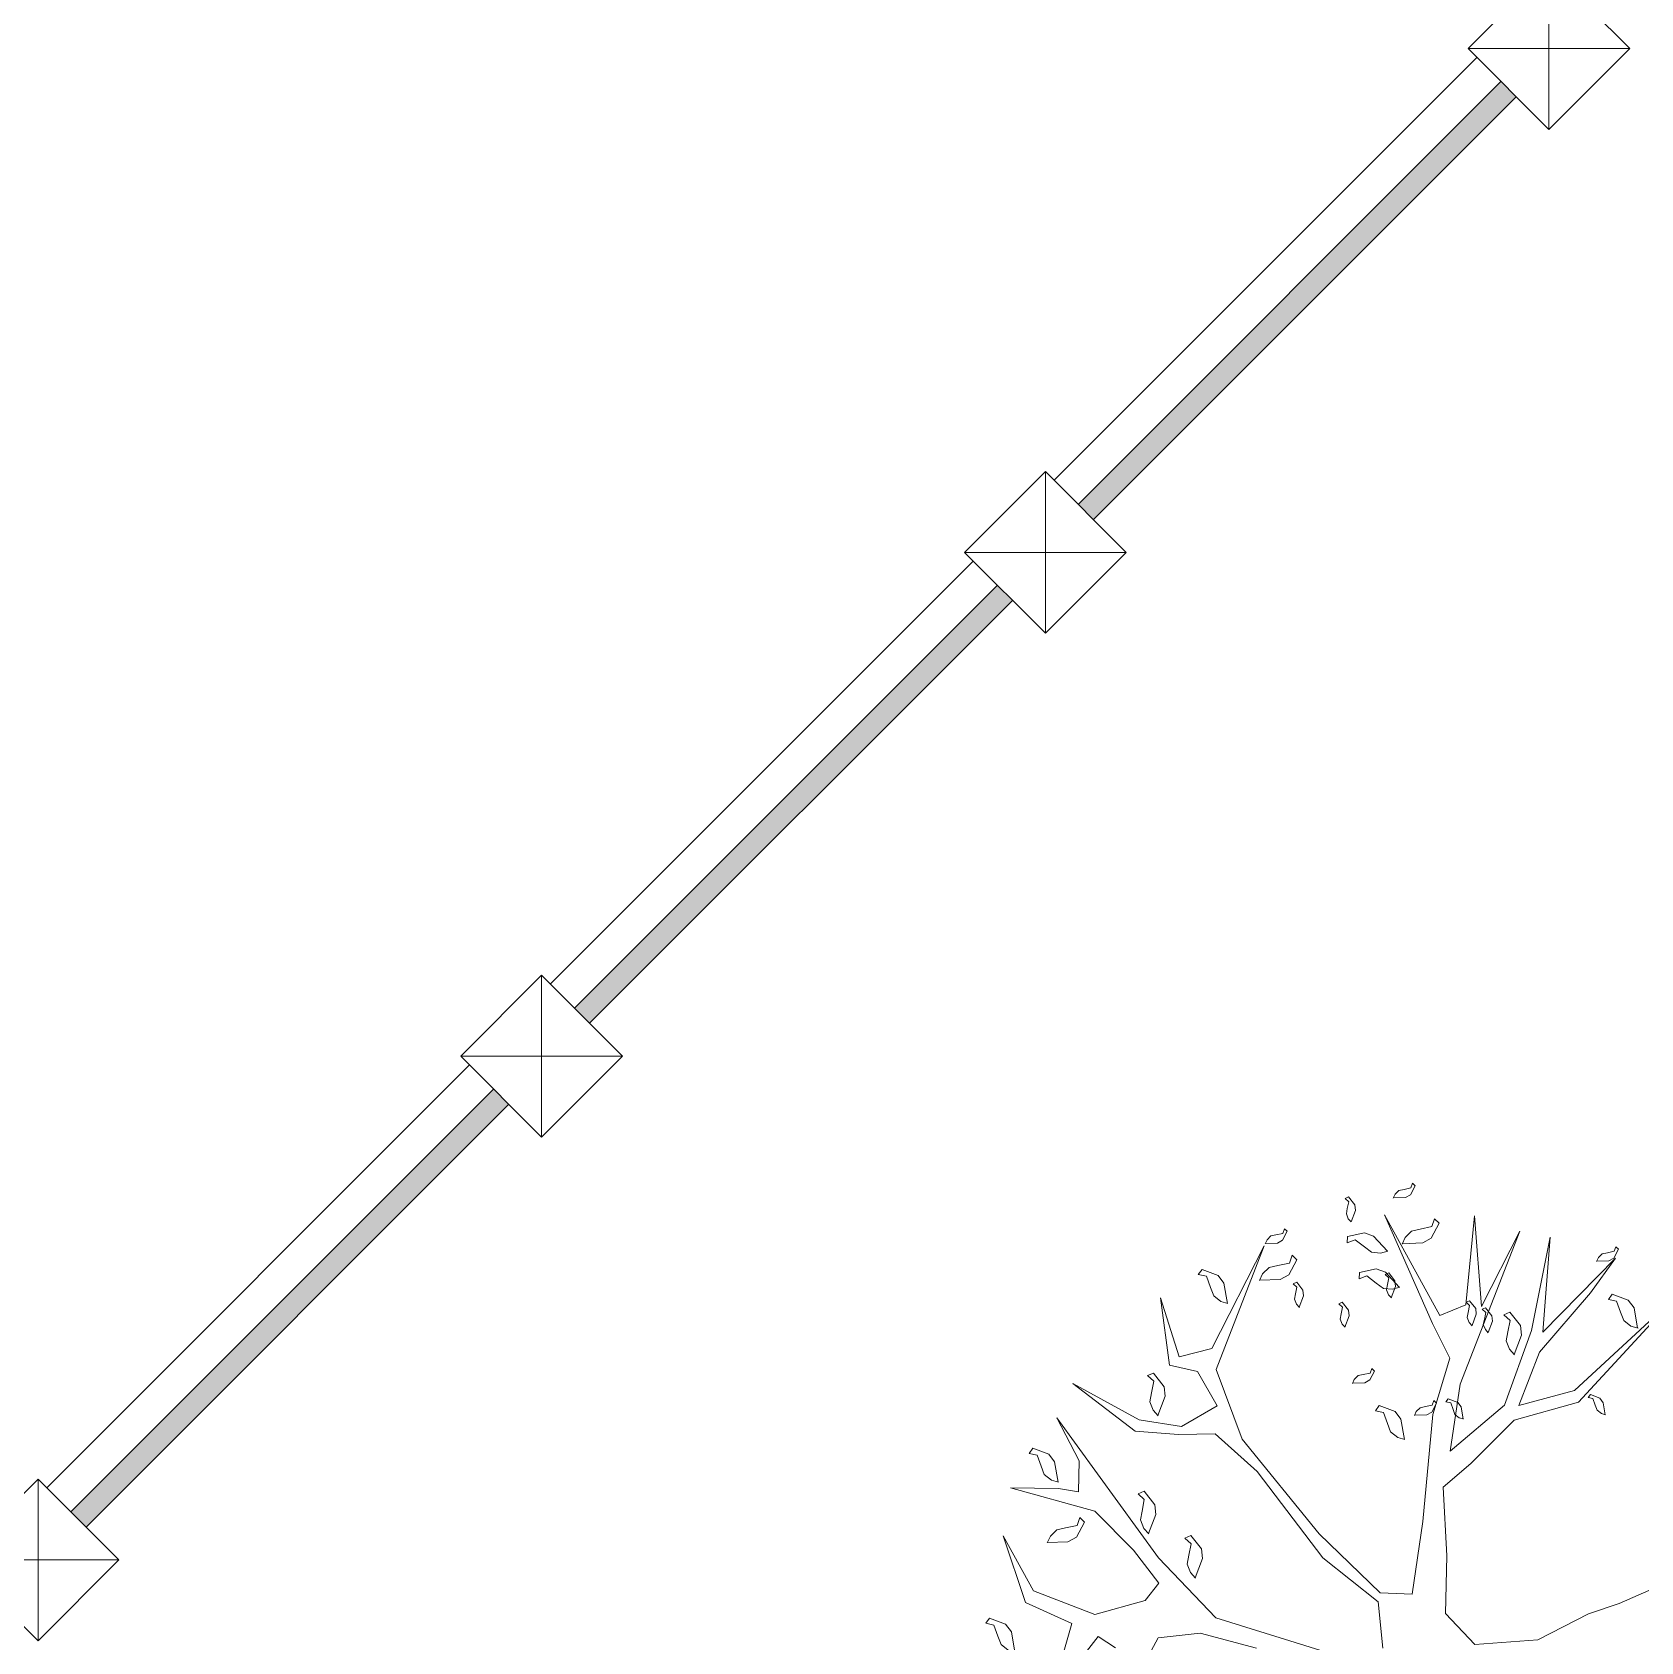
# Model space of a CAD drawing. Header units: millimetres. Extents: x 235 to 418, y 139 to 274.
# Drawn here: x 319.06 to 330.35, y 158.82 to 170.11 of the extents above; entities that cross this region are included whole.
import ezdxf

# ---------------------------------------------------------------- set-up
doc = ezdxf.new("R2010")
doc.units = ezdxf.units.MM
doc.header["$LTSCALE"] = 0.01
for name, color, linetype, lineweight in [('muebles', 191, 'Continuous', 9), ('muebles p.a.', 191, 'Continuous', 0), ('muros bajos', 42, 'Continuous', 18), ('puertas', 2, 'Continuous', 9), ('punto delgado', 4, 'Continuous', 0)]:
    doc.layers.add(name, color=color, linetype=linetype, lineweight=lineweight)

# ---------------------------------------------------------------- blocks, each defined once
blk = doc.blocks.new('A$C795151E7')
at = {"layer": 'puertas'}
for points in [[(2.873, 1.506), (2.958, 1.784), (3.041, 1.995), (3.133, 2.385), (3.396, 2.742), (3.694, 2.759), (3.996, 2.489), (4.379, 2.196), (4.38, 1.94), (4.415, 1.512), (4.217, 1.086), (4.338, 0.092), (4.299, 1.053), (4.472, 1.42), (4.663, 1.068), (4.747, 0.524), (4.819, 0.234), (4.755, 0.958), (5.229, 0.488), (4.815, 1.01), (4.539, 1.495), (4.539, 1.995), (4.853, 1.637), (5.399, 0.622), (5.171, 1.169), (5.687, 0.794), (5.25, 1.246), (5.313, 1.432), (6.101, 1.271), (5.303, 1.509), (5.039, 1.573), (4.815, 1.921), (4.288, 2.461), (3.948, 2.849), (4.103, 3.014), (4.695, 3.071), (5.552, 3.052), (6.042, 2.873), (6.484, 2.055), (6.174, 2.802), (6.278, 3.015), (6.678, 2.847), (6.278, 3.104), (6.116, 2.983), (5.843, 3.035), (5.894, 3.319), (6.123, 3.516), (6.619, 3.705), (6.08, 3.588), (5.865, 3.371), (5.703, 3.172), (5.31, 3.119), (4.55, 3.162), (4.063, 3.064), (3.794, 3.25)], [(4.07, 3.598), (4.715, 4.006), (5.298, 4.039), (6.509, 3.946), (6.177, 4.023), (6.014, 4.168), (6.123, 4.26), (6.345, 4.512), (5.836, 4.167), (5.452, 4.137), (5.161, 4.154), (5.13, 4.305), (5.285, 4.637), (5.689, 4.857), (6.122, 4.771), (5.665, 4.954), (5.341, 4.8), (5.201, 5.014)], [(5.09, 5.022), (5.152, 4.719), (5.013, 4.678)], [(4.77, 4.668), (4.872, 4.404), (4.705, 4.16), (4.37, 3.926)], [(5.445, 5.233), (5.488, 5.262), (5.551, 5.275), (5.61, 5.253), (5.687, 5.225), (5.734, 5.26), (5.744, 5.216), (5.639, 5.159), (5.571, 5.163), (5.447, 5.236)], [(5.883, 4.566), (5.905, 4.519), (5.91, 4.455), (5.88, 4.4), (5.841, 4.327), (5.87, 4.276), (5.825, 4.272), (5.782, 4.384), (5.796, 4.45), (5.885, 4.564)], [(6.156, 4.229), (6.199, 4.258), (6.262, 4.271), (6.321, 4.249), (6.399, 4.221), (6.445, 4.256), (6.455, 4.212), (6.35, 4.154), (6.283, 4.158), (6.158, 4.231)], [(5.47, 3.983), (5.522, 3.985), (5.583, 3.963), (5.622, 3.914), (5.674, 3.85), (5.732, 3.857), (5.718, 3.813), (5.598, 3.818), (5.542, 3.856), (5.473, 3.983)], [(5.022, 3.934), (5.074, 3.936), (5.134, 3.914), (5.174, 3.866), (5.225, 3.801), (5.283, 3.808), (5.27, 3.765), (5.15, 3.769), (5.094, 3.808), (5.025, 3.934)], [(6.059, 3.395), (6.111, 3.397), (6.172, 3.376), (6.211, 3.327), (6.263, 3.262), (6.321, 3.269), (6.307, 3.226), (6.187, 3.231), (6.131, 3.269), (6.062, 3.396)], [(6.341, 2.511), (6.384, 2.539), (6.447, 2.552), (6.506, 2.531), (6.584, 2.502), (6.63, 2.538), (6.64, 2.494), (6.535, 2.436), (6.468, 2.44), (6.343, 2.513)], [(4.808, 2.184), (4.852, 2.213), (4.915, 2.226), (4.974, 2.204), (5.051, 2.176), (5.097, 2.211), (5.108, 2.167), (5.003, 2.109), (4.935, 2.113), (4.811, 2.186)], [(5.347, 2.209), (5.36, 2.181), (5.363, 2.143), (5.345, 2.111), (5.322, 2.068), (5.339, 2.038), (5.313, 2.035), (5.287, 2.101), (5.295, 2.14), (5.348, 2.207)], [(5.995, 2.147), (6.025, 2.148), (6.061, 2.135), (6.085, 2.107), (6.115, 2.069), (6.149, 2.072), (6.141, 2.047), (6.07, 2.05), (6.037, 2.072), (5.997, 2.147)], [(6.319, 2.238), (6.341, 2.191), (6.345, 2.127), (6.316, 2.071), (6.277, 1.998), (6.306, 1.948), (6.261, 1.943), (6.218, 2.055), (6.231, 2.122), (6.321, 2.235)], [(6.491, 2.04), (6.504, 2.012), (6.507, 1.975), (6.489, 1.942), (6.466, 1.899), (6.483, 1.869), (6.457, 1.866), (6.431, 1.932), (6.439, 1.972), (6.492, 2.039)], [(4.893, 2.024), (4.906, 1.996), (4.909, 1.958), (4.891, 1.925), (4.868, 1.882), (4.885, 1.852), (4.859, 1.85), (4.833, 1.916), (4.841, 1.955), (4.894, 2.022)], [(5.681, 1.993), (5.711, 1.995), (5.747, 1.982), (5.771, 1.953), (5.801, 1.915), (5.835, 1.919), (5.827, 1.894), (5.756, 1.896), (5.723, 1.919), (5.683, 1.994)], [(4.652, 1.777), (4.678, 1.794), (4.715, 1.802), (4.75, 1.789), (4.796, 1.772), (4.823, 1.793), (4.829, 1.767), (4.767, 1.733), (4.727, 1.735), (4.653, 1.779)], [(5.647, 1.518), (5.668, 1.566), (5.714, 1.611), (5.775, 1.625), (5.856, 1.642), (5.876, 1.697), (5.908, 1.666), (5.851, 1.561), (5.792, 1.527), (5.648, 1.522)], [(5.627, 1.612), (5.657, 1.614), (5.693, 1.601), (5.716, 1.572), (5.747, 1.534), (5.781, 1.538), (5.773, 1.512), (5.702, 1.515), (5.669, 1.538), (5.629, 1.613)], [(5.893, 1.418), (5.915, 1.466), (5.961, 1.511), (6.022, 1.524), (6.102, 1.542), (6.122, 1.597), (6.155, 1.566), (6.098, 1.46), (6.038, 1.427), (5.894, 1.421)], [(6.215, 1.481), (6.246, 1.482), (6.281, 1.469), (6.305, 1.441), (6.335, 1.403), (6.369, 1.406), (6.361, 1.381), (6.291, 1.384), (6.257, 1.406), (6.217, 1.481)], [(4.999, 1.253), (5.03, 1.254), (5.066, 1.242), (5.089, 1.213), (5.119, 1.175), (5.154, 1.179), (5.146, 1.153), (5.075, 1.156), (5.042, 1.178), (5.001, 1.253)], [(5.11, 1.307), (5.141, 1.308), (5.177, 1.296), (5.2, 1.267), (5.23, 1.229), (5.264, 1.233), (5.256, 1.207), (5.186, 1.21), (5.153, 1.233), (5.112, 1.307)], [(5.865, 1.311), (5.888, 1.264), (5.892, 1.2), (5.863, 1.145), (5.824, 1.072), (5.853, 1.021), (5.808, 1.017), (5.765, 1.129), (5.778, 1.195), (5.867, 1.309)], [(4.763, 1.213), (4.815, 1.215), (4.876, 1.193), (4.915, 1.144), (4.967, 1.08), (5.025, 1.087), (5.011, 1.043), (4.892, 1.048), (4.836, 1.086), (4.767, 1.213)], [(6.151, 1.149), (6.164, 1.121), (6.167, 1.083), (6.149, 1.05), (6.126, 1.007), (6.143, 0.977), (6.117, 0.975), (6.091, 1.041), (6.099, 1.08), (6.152, 1.147)], [(4.028, 0.999), (4.054, 1.015), (4.091, 1.023), (4.126, 1.01), (4.172, 0.993), (4.199, 1.014), (4.205, 0.988), (4.143, 0.954), (4.103, 0.957), (4.029, 1)], [(4.342, 0.431), (4.386, 0.46), (4.449, 0.473), (4.508, 0.451), (4.585, 0.423), (4.631, 0.458), (4.642, 0.414), (4.537, 0.357), (4.469, 0.361), (4.345, 0.434)], [(4.887, 0.35), (4.9, 0.322), (4.903, 0.284), (4.885, 0.252), (4.862, 0.209), (4.879, 0.179), (4.853, 0.176), (4.827, 0.242), (4.835, 0.281), (4.888, 0.348)]]:
    blk.add_lwpolyline(points, dxfattribs=at)

msp = doc.modelspace()

# ---------------------------------------------------------------- hatches: boundary and pattern name
at = {"layer": 'punto delgado'}
h = msp.add_hatch(dxfattribs=at)
h.set_pattern_fill('ENDGRAIN', color=256, scale=0.35, angle=195, style=0, pattern_type=2)
h.set_pattern_definition([(195, (139.28766, 164.16777), (-0.2474874, -0.4286607), [0.0175, -0.3325]), (195, (139.53337, 164.19737), (-0.2474874, -0.4286607), [0.035, -0.315]), (195, (139.31815, 164.1216), (-0.2474874, -0.4286607), [0.0175, -0.3325]), (195, (139.53005, 164.14213), (-0.2474874, -0.4286607), [0.0175, -0.3325]), (195, (139.33174, 164.07088), (-0.2474874, -0.4286607), [0.0175, -0.3325]), (195, (139.5222, 164.1038), (-0.2474874, -0.4286607), [0.0175, -0.3325]), (195, (139.3408, 164.03707), (-0.2474874, -0.4286607), [0.0175, -0.3325]), (195, (139.5358, 164.0531), (-0.2474874, -0.4286607), [0.0175, -0.1925, 0.0175, -0.1225]), (195, (139.54485, 164.01928), (-0.2474874, -0.4286607), [0.035, -0.175, 0.0175, -0.1225]), (195, (139.57535, 163.9731), (-0.2474874, -0.4286607), [0.0175, -0.0525, 0.0175, -0.14, 0.0175, -0.105]), (195, (139.6013, 163.94382), (-0.2474874, -0.4286607), [0.0175, -0.07, 0.035, -0.2275]), (195, (139.3861, 163.86803), (-0.2474874, -0.4286607), [0.0175, -0.3325]), (195, (139.61037, 163.91), (-0.2474874, -0.4286607), [0.0175, -0.0875, 0.0175, -0.2275]), (240, (139.55812, 164.24024), (0.09058667, -0.33807404), [0.04949735, -0.4454774]), (240, (139.27075, 164.16324), (0.09058667, -0.33807404), [0.09899495, -0.3959798]), (240, (139.31605, 163.9942), (0.09058667, -0.33807404), [0.0247485, -0.47022625]), (240, (139.61247, 164.0374), (0.09058667, -0.33807404), [0.0742462, -0.42072855]), (240, (139.3251, 163.9604), (0.09058667, -0.33807404), [0.1237437, -0.37123106]), (240, (139.3387, 163.90969), (0.09058667, -0.33807404), [0.0742462, -0.42072855]), (150, (139.41537, 163.894), (-0.33807404, -0.09058667), [0.0247485, -0.47022625]), (150, (139.46122, 164.19616), (-0.33807404, -0.09058667), [0.04949735, -0.4454774]), (150, (139.48056, 164.0564), (-0.33807404, -0.09058667), [0.04949735, -0.4454774]), (150, (139.36102, 164.09684), (-0.33807404, -0.09058667), [0.04949735, -0.4454774]), (150, (139.41415, 163.96614), (-0.33807404, -0.09058667), [0.04949735, -0.4454774]), (150, (139.4063, 163.9278), (-0.33807404, -0.09058667), [0.0742462, -0.42072855]), (150, (139.43648, 164.1533), (-0.33807404, -0.09058667), [0.0742462, -0.42072855]), (150, (139.3903, 164.1228), (-0.33807404, -0.09058667), [0.0742462, -0.42072855]), (150, (139.4727, 164.01807), (-0.33807404, -0.09058667), [0.0742462, -0.42072855]), (150, (139.44343, 163.9921), (-0.33807404, -0.09058667), [0.0742462, -0.42072855]), (221.56505, (139.55933, 164.1681), (-0.33807404, -0.09058667), [0.0391312, -0.7434926]), (221.56505, (139.30125, 164.11706), (-0.33807404, -0.09058667), [0.15652476, -0.62609903]), (221.56505, (139.31483, 164.06635), (-0.33807404, -0.09058667), [0.15652476, -0.62609903]), (221.56505, (139.3239, 164.03254), (-0.33807404, -0.09058667), [0.1565249, -0.2345, 0.0782635, -0.3133354]), (221.56505, (139.30367, 163.97277), (-0.33807404, -0.09058667), [0.0391312, -0.7434926]), (221.56505, (139.63965, 163.93597), (-0.33807404, -0.09058667), [0.0391312, -0.7434926]), (221.56505, (139.36919, 163.8635), (-0.33807404, -0.09058667), [0.0782624, -0.7043614]), (168.43495, (139.37218, 164.19042), (-0.33807404, -0.09058667), [0.0782624, -0.7043614]), (168.43495, (139.51315, 164.1376), (-0.33807404, -0.09058667), [0.0782624, -0.7043614]), (168.43495, (139.49956, 164.18832), (-0.33807404, -0.09058667), [0.0391312, -0.7434914]), (168.43495, (139.5053, 164.09927), (-0.33807404, -0.09058667), [0.1173936, -0.6652302]), (168.43495, (139.43769, 164.08115), (-0.33807404, -0.09058667), [0.0782624, -0.7043614]), (168.43495, (139.40841, 164.05519), (-0.33807404, -0.09058667), [0.0782624, -0.7043614]), (168.43495, (139.5189, 164.04856), (-0.33807404, -0.09058667), [0.0391312, -0.7434914]), (168.43495, (139.51105, 164.01022), (-0.33807404, -0.09058667), [0.0391312, -0.7434914]), (168.43495, (139.39394, 163.90637), (-0.33807404, -0.09058667), [0.0391312, -0.7434914]), (168.43495, (139.37913, 164.02923), (-0.33807404, -0.09058667), [0.0391312, -0.7434914]), (168.43495, (139.55844, 163.96857), (-0.33807404, -0.09058667), [0.1173936, -0.6652302]), (168.43495, (139.5844, 163.93929), (-0.33807404, -0.09058667), [0.0782624, -0.7043614]), (168.43495, (139.37129, 163.99089), (-0.33807404, -0.09058667), [0.03913, -0.35217, 0.03913, -0.3521938]), (168.43495, (139.49083, 163.95045), (-0.33807404, -0.09058667), [0.0782624, -0.7043614]), (168.43495, (139.48298, 163.91211), (-0.33807404, -0.09058667), [0.0782624, -0.7043614]), (168.43495, (139.59346, 163.90548), (-0.33807404, -0.09058667), [0.0782624, -0.7043614]), (168.43495, (139.49204, 163.8783), (-0.33807404, -0.09058667), [0.0782624, -0.7043614])])
h.paths.add_polyline_path([(336.549, 176.731), (336.443, 176.837), (333.475, 173.87), (333.581, 173.764)])
h.paths.add_polyline_path([(333.013, 173.196), (332.907, 173.302), (329.939, 170.334), (330.045, 170.228)])
h.paths.add_polyline_path([(329.478, 169.66), (329.371, 169.766), (326.404, 166.799), (326.51, 166.693)])
h = msp.add_hatch(dxfattribs=at)
h.set_pattern_fill('ENDGRAIN', color=256, scale=0.35, angle=195, style=0, pattern_type=2)
h.set_pattern_definition([(195, (-530.18043, -110.5223), (-0.24748737, -0.4286607), [0.0175, -0.3325]), (195, (-529.93472, -110.4927), (-0.24748737, -0.4286607), [0.035, -0.315]), (195, (-530.14994, -110.56848), (-0.24748737, -0.4286607), [0.0175, -0.3325]), (195, (-529.93803, -110.54793), (-0.24748737, -0.4286607), [0.0175, -0.3325]), (195, (-530.13635, -110.6192), (-0.24748737, -0.4286607), [0.0175, -0.3325]), (195, (-529.94588, -110.58627), (-0.24748737, -0.4286607), [0.0175, -0.3325]), (195, (-530.1273, -110.653), (-0.24748737, -0.4286607), [0.0175, -0.3325]), (195, (-529.9323, -110.637), (-0.24748737, -0.4286607), [0.0175, -0.1925, 0.0175, -0.1225]), (195, (-529.92323, -110.6708), (-0.24748737, -0.4286607), [0.035, -0.175, 0.0175, -0.1225]), (195, (-529.89274, -110.71697), (-0.24748737, -0.4286607), [0.0175, -0.0525, 0.0175, -0.14, 0.0175, -0.105]), (195, (-529.86678, -110.74625), (-0.24748737, -0.4286607), [0.0175, -0.07, 0.035, -0.2275]), (195, (-530.082, -110.82203), (-0.24748737, -0.4286607), [0.0175, -0.3325]), (195, (-529.85772, -110.78006), (-0.24748737, -0.4286607), [0.0175, -0.0875, 0.0175, -0.2275]), (240, (-529.90997, -110.44983), (0.090586666, -0.33807404), [0.04949735, -0.4454774]), (240, (-530.19733, -110.52683), (0.090586666, -0.33807404), [0.09899495, -0.3959798]), (240, (-530.15204, -110.69586), (0.090586666, -0.33807404), [0.0247485, -0.47022625]), (240, (-529.85562, -110.65267), (0.090586666, -0.33807404), [0.0742462, -0.42072855]), (240, (-530.14298, -110.72967), (0.090586666, -0.33807404), [0.12374369, -0.37123106]), (240, (-530.1294, -110.78038), (0.090586666, -0.33807404), [0.0742462, -0.42072855]), (150, (-530.05272, -110.79607), (-0.33807404, -0.090586666), [0.0247485, -0.47022625]), (150, (-530.00686, -110.4939), (-0.33807404, -0.090586666), [0.04949735, -0.4454774]), (150, (-529.98753, -110.63367), (-0.33807404, -0.090586666), [0.04949735, -0.4454774]), (150, (-530.10707, -110.59323), (-0.33807404, -0.090586666), [0.04949735, -0.4454774]), (150, (-530.05393, -110.72393), (-0.33807404, -0.090586666), [0.04949735, -0.4454774]), (150, (-530.06178, -110.76227), (-0.33807404, -0.090586666), [0.0742462, -0.42072855]), (150, (-530.0316, -110.53677), (-0.33807404, -0.090586666), [0.0742462, -0.42072855]), (150, (-530.0778, -110.56727), (-0.33807404, -0.090586666), [0.0742462, -0.42072855]), (150, (-529.99538, -110.672), (-0.33807404, -0.090586666), [0.0742462, -0.42072855]), (150, (-530.02465, -110.69797), (-0.33807404, -0.090586666), [0.0742462, -0.42072855]), (221.565051, (-529.90876, -110.52197), (-0.33807404, -0.090586666), [0.03913119, -0.7434926]), (221.565051, (-530.16684, -110.57301), (-0.33807404, -0.090586666), [0.15652476, -0.62609903]), (221.565051, (-530.15325, -110.62372), (-0.33807404, -0.090586666), [0.15652476, -0.62609903]), (221.565051, (-530.1442, -110.65753), (-0.33807404, -0.090586666), [0.1565249, -0.2345, 0.0782635, -0.31333539]), (221.565051, (-530.16441, -110.7173), (-0.33807404, -0.090586666), [0.03913119, -0.7434926]), (221.565051, (-529.82844, -110.7541), (-0.33807404, -0.090586666), [0.03913119, -0.7434926]), (221.565051, (-530.0989, -110.82656), (-0.33807404, -0.090586666), [0.07826238, -0.70436141]), (168.434949, (-530.09591, -110.49965), (-0.33807404, -0.090586666), [0.07826238, -0.70436141]), (168.434949, (-529.95494, -110.55246), (-0.33807404, -0.090586666), [0.07826238, -0.70436141]), (168.434949, (-529.96852, -110.50175), (-0.33807404, -0.090586666), [0.03913119, -0.74349141]), (168.434949, (-529.96278, -110.5908), (-0.33807404, -0.090586666), [0.11739357, -0.66523022]), (168.434949, (-530.0304, -110.60892), (-0.33807404, -0.090586666), [0.07826238, -0.70436141]), (168.434949, (-530.05967, -110.63488), (-0.33807404, -0.090586666), [0.07826238, -0.70436141]), (168.434949, (-529.9492, -110.64151), (-0.33807404, -0.090586666), [0.03913119, -0.74349141]), (168.434949, (-529.95704, -110.67985), (-0.33807404, -0.090586666), [0.03913119, -0.74349141]), (168.434949, (-530.07415, -110.7837), (-0.33807404, -0.090586666), [0.03913119, -0.74349141]), (168.434949, (-530.08895, -110.66084), (-0.33807404, -0.090586666), [0.03913119, -0.74349141]), (168.434949, (-529.90964, -110.7215), (-0.33807404, -0.090586666), [0.11739357, -0.66523022]), (168.434949, (-529.88368, -110.75078), (-0.33807404, -0.090586666), [0.07826238, -0.70436141]), (168.434949, (-530.0968, -110.69918), (-0.33807404, -0.090586666), [0.03913, -0.35217, 0.03913, -0.35219379]), (168.434949, (-529.97726, -110.73962), (-0.33807404, -0.090586666), [0.07826238, -0.70436141]), (168.434949, (-529.9851, -110.77796), (-0.33807404, -0.090586666), [0.07826238, -0.70436141]), (168.434949, (-529.87462, -110.78459), (-0.33807404, -0.090586666), [0.07826238, -0.70436141]), (168.434949, (-529.97604, -110.81176), (-0.33807404, -0.090586666), [0.07826238, -0.70436141])])
h.paths.add_polyline_path([(325.942, 166.125), (325.836, 166.231), (322.868, 163.263), (322.974, 163.157)])
h.paths.add_polyline_path([(322.406, 162.589), (322.3, 162.695), (319.333, 159.728), (319.439, 159.621)])

# ---------------------------------------------------------------- linework, layer by layer
at = {"layer": 'muebles'}
msp.add_open_spline([(374.867, 191.948), (374.22, 192.104), (373.566, 192.232), (372.279, 192.397), (371.648, 192.438), (370.569, 192.415), (370.122, 192.379), (369.236, 192.246), (368.802, 192.151), (367.928, 191.925), (367.487, 191.791), (365.74, 191.232), (364.393, 190.737), (361.779, 189.565), (360.513, 188.89), (358.618, 187.592), (357.92, 187.033), (356.835, 185.964), (356.414, 185.478), (355.682, 184.449), (355.37, 183.909), (354.53, 182.131), (354.183, 180.826), (353.767, 178.121), (353.697, 176.718), (353.673, 173.857), (353.718, 172.398), (353.798, 168.629), (353.81, 166.312), (353.392, 163.033), (353.193, 162.003), (352.681, 160.224), (352.401, 159.462), (351.726, 157.96), (351.334, 157.223), (350.011, 155.069), (348.934, 153.708), (345.6, 150.311), (343.058, 148.508), (337.698, 145.988), (334.883, 145.275), (331.416, 145.262), (330.619, 145.324), (329.111, 145.58), (328.398, 145.765), (327.291, 146.168), (326.882, 146.346), (326.056, 146.746), (325.642, 146.968), (324.3, 147.711), (323.358, 148.275), (321.533, 149.162), (320.669, 149.51), (319.398, 149.798), (319.049, 149.856), (318.34, 149.926), (317.987, 149.939), (316.727, 149.928), (315.836, 149.82), (314.149, 149.619), (313.352, 149.526), (312.3, 149.523), (311.971, 149.545), (311.471, 149.629), (311.28, 149.678), (310.905, 149.805), (310.723, 149.884), (310.08, 150.218), (309.635, 150.56), (308.761, 151.427), (308.334, 151.952), (307.489, 153.126), (307.07, 153.775), (305.907, 155.626), (305.147, 156.886), (303.768, 158.754), (303.23, 159.408), (302.25, 160.394), (301.841, 160.758), (300.971, 161.42), (300.513, 161.717), (299.086, 162.497), (298.065, 162.869), (296.343, 163.179), (295.655, 163.223), (294.46, 163.143), (293.95, 163.056), (292.969, 162.785), (292.496, 162.604), (290.837, 161.818), (289.758, 161.008), (287.83, 159.226), (286.986, 158.263), (285.445, 156.275), (284.749, 155.25), (282.999, 152.562), (281.995, 150.907), (280.345, 148.643), (279.763, 147.917), (278.51, 146.579), (277.833, 145.958), (275.666, 144.242), (274.04, 143.293), (268.513, 140.945), (264.112, 140.246), (257.605, 140.58), (255.669, 140.837), (252.225, 141.579), (250.716, 142), (249.233, 142.509)], degree=3, knots=[3.716939, 3.716939, 3.716939, 3.716939, 5.600581, 5.600581, 7.382701, 7.382701, 8.622132, 8.622132, 9.861563, 9.861563, 11.167809, 11.167809, 15.094441, 15.094441, 19.021073, 19.021073, 21.581069, 21.581069, 23.471169, 23.471169, 25.361269, 25.361269, 29.489559, 29.489559, 33.617849, 33.617849, 37.74614, 37.74614, 44.233306, 44.233306, 47.286766, 47.286766, 49.656251, 49.656251, 52.025736, 52.025736, 56.764706, 56.764706, 64.960958, 64.960958, 73.15721, 73.15721, 75.665386, 75.665386, 78.03551, 78.03551, 79.47115, 79.47115, 80.906789, 80.906789, 84.074376, 84.074376, 86.662392, 86.662392, 87.602569, 87.602569, 88.542746, 88.542746, 90.981949, 90.981949, 93.421152, 93.421152, 94.666008, 94.666008, 95.533238, 95.533238, 96.400469, 96.400469, 98.641252, 98.641252, 100.882035, 100.882035, 103.122818, 103.122818, 106.983699, 106.983699, 109.169702, 109.169702, 110.565154, 110.565154, 111.960605, 111.960605, 114.751508, 114.751508, 116.561192, 116.561192, 117.916208, 117.916208, 119.271223, 119.271223, 122.849708, 122.849708, 126.428193, 126.428193, 130.006678, 130.006678, 135.853399, 135.853399, 138.859408, 138.859408, 141.865417, 141.865417, 147.877435, 147.877435, 160.649841, 160.649841, 165.92354, 165.92354, 170.016303, 170.016303, 170.016303, 170.016303], dxfattribs=at)
at = {"layer": 'muebles p.a.'}
for points, knots in [([(247.583, 146.22), (248.133, 145.691), (253.375, 140.871), (266.266, 138.545), (273.869, 150.103), (285.194, 154.201), (289.749, 168.628), (307.691, 166.031), (305.5, 153.184), (315.626, 149.902), (325.196, 155.489), (337.875, 142.034), (346.665, 153.842), (352.314, 159.282), (352.106, 166.671), (350.049, 174.926), (353.725, 180.823), (354.709, 182.402)], [37.54552, 37.54552, 37.54552, 37.54552, 39.80134, 58.386483, 66.09942, 79.148518, 92.389463, 105.023495, 115.899615, 121.081898, 133.109123, 144.935411, 163.617546, 163.914197, 168.39681, 183.284236, 188.725397, 188.725397, 188.725397, 188.725397]), ([(246.467, 148.788), (253.483, 145.033), (263.142, 140.682), (274.133, 150.829), (284.259, 156.605), (290.282, 171.238), (300.814, 167.811), (308.182, 164.226), (306.649, 150.762), (325.795, 157.246), (347.767, 146.675), (342.339, 167.597), (348.777, 174.596), (352.647, 178.804)], [65.583172, 65.583172, 65.583172, 65.583172, 86.471893, 94.068229, 107.677912, 123.34564, 129.627253, 138.265247, 145.455026, 161.00133, 181.864881, 192.842963, 209.395763, 209.395763, 209.395763, 209.395763])]:
    msp.add_open_spline(points, degree=3, knots=knots, dxfattribs=at)
at = {"layer": 'muros bajos'}
for p, q in [((326.234, 166.968), (329.202, 169.936)), ((329.371, 169.766), (326.404, 166.799)), ((329.478, 169.66), (326.51, 166.693)), ((322.699, 163.433), (325.666, 166.4)), ((325.836, 166.231), (322.868, 163.263)), ((325.942, 166.125), (322.974, 163.157)), ((319.163, 159.897), (322.131, 162.865)), ((322.3, 162.695), (319.333, 159.728)), ((322.406, 162.589), (319.439, 159.621))]:
    msp.add_line(p, q, dxfattribs=at)
for points in [[(330.276, 169.997), (329.708, 169.429), (329.141, 169.997), (329.708, 170.565)], [(326.741, 166.462), (326.173, 165.894), (325.605, 166.462), (326.173, 167.03)], [(323.205, 162.926), (322.637, 162.358), (322.069, 162.926), (322.637, 163.494)], [(319.67, 159.391), (319.102, 158.823), (318.534, 159.391), (319.102, 159.958)]]:
    msp.add_lwpolyline(points, close=True, dxfattribs=at)
at = {"layer": 'puertas'}
for p, q in [((329.708, 170.565), (329.708, 169.429)), ((330.276, 169.997), (329.141, 169.997)), ((326.173, 165.894), (326.173, 167.03)), ((325.605, 166.462), (326.741, 166.462)), ((322.637, 163.494), (322.637, 162.358)), ((322.069, 162.926), (323.205, 162.926)), ((319.102, 159.958), (319.102, 158.823)), ((318.534, 159.391), (319.67, 159.391))]:
    msp.add_line(p, q, dxfattribs=at)

# ---------------------------------------------------------------- block references
at = {"layer": 'puertas', "rotation": 130.4058013268161}
msp.add_blockref('A$C795151E7', (333.477, 157.99), dxfattribs=at)

doc.saveas('drawing.dxf')
